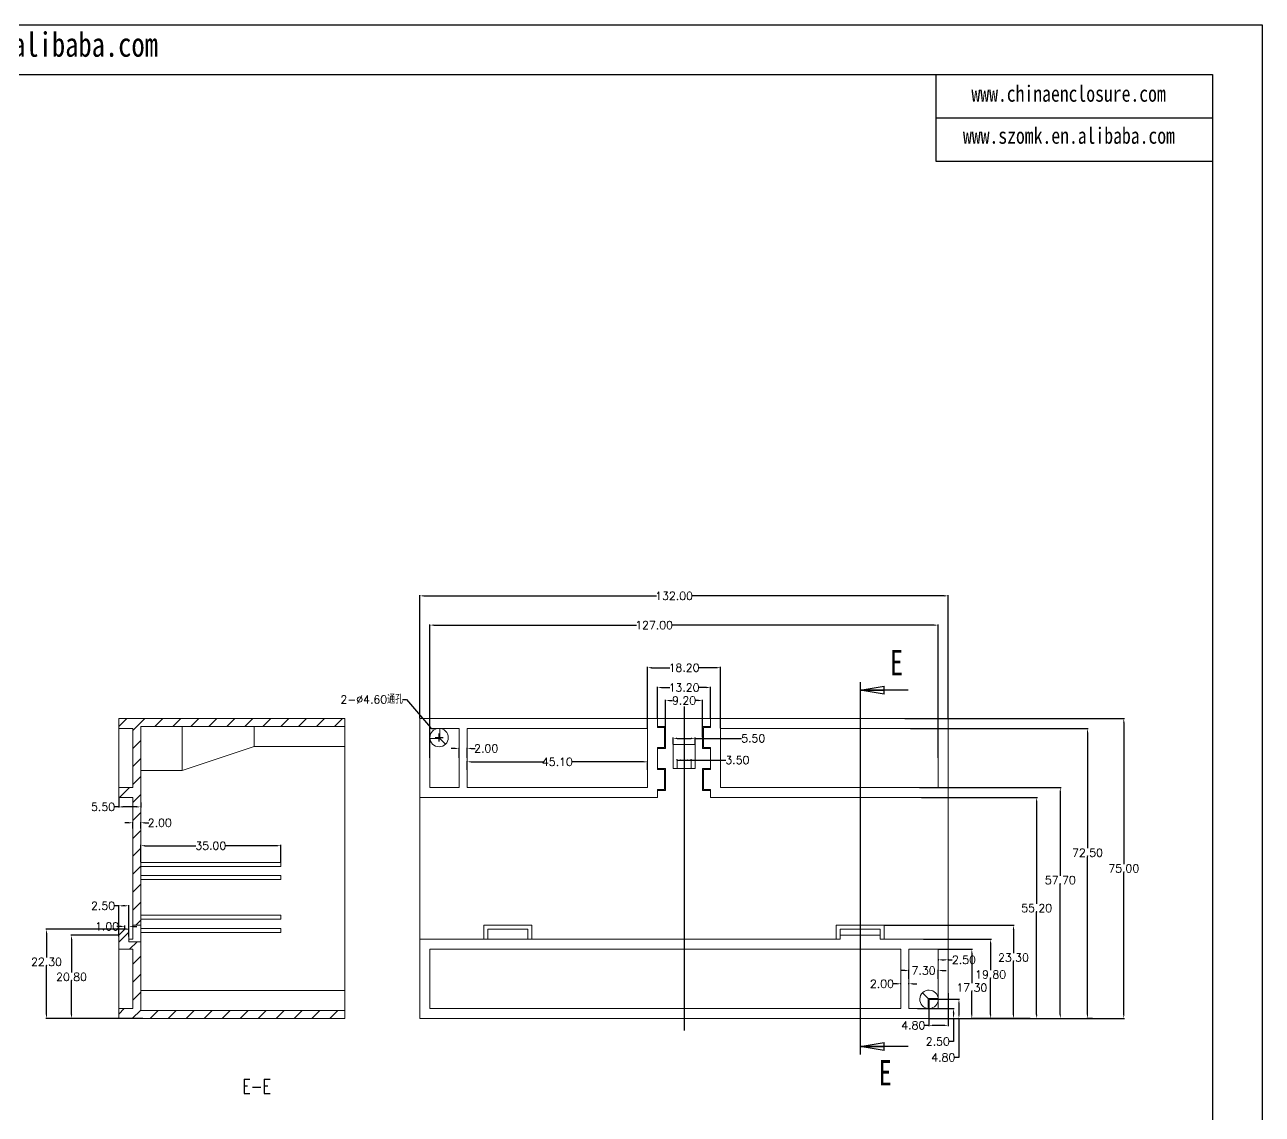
# Model space of a CAD drawing. Header units: inches. Extents: x 2858 to 4955, y 1126 to 1648.
# Drawn here: x 4112.1 to 4421.3, y 1376 to 1648.2 of the extents above; entities that cross this region are included whole.
import ezdxf

# ---------------------------------------------------------------- set-up
doc = ezdxf.new("R2010")
doc.units = ezdxf.units.IN
doc.header["$LTSCALE"] = 15
doc.layers.add('文字', color=81, linetype='Continuous')
doc.styles.add('SLDTEXTSTYLE0', font='TXT', dxfattribs={"width": 0.75})
doc.styles.add('SLDTEXTSTYLE3', font='TXT', dxfattribs={"width": 0.75, "bigfont": 'bigfont'})
doc.styles.get("Standard").update_dxf_attribs({"font": 'txt', "bigfont": 'gbcbig.shx'})
doc.styles.add('宋体', font='', dxfattribs={"width": 0.8, "height": 3.5})
doc.styles.get('宋体').set_extended_font_data('SimSun')
doc.dimstyles.new('2.5', dxfattribs={"dimtxt": 2, "dimasz": 1, "dimexe": 0.18, "dimexo": 0.0625, "dimgap": 0.09, "dimtad": 0, "dimtih": 1, "dimtoh": 1, "dimzin": 0, "dimdsep": 46, "dimtxsty": 'Standard', "dimcen": 1, "dimadec": 0, "dimazin": 2, "dimtfac": 1, "dimtofl": 0, "dimtmove": 0, "dimatfit": 3, "dimfxl": 1, "dimtolj": 1, "dimtzin": 0, "dimarcsym": 0})
pattern_1 = [(45, (2622.2614, 911.406), (-2.245064, 2.245064), [])]

# ---------------------------------------------------------------- blocks, each defined once
blk = doc.blocks.new('_CLOSED')
at = {"color": 0, "linetype": 'ByBlock', "lineweight": -2}
for p, q in [((-1, 0.166667), (0, 0)), ((-1, 0.166667), (-1, -0.166667)), ((0, 0), (-1, -0.166667)), ((0, 0), (-1, 0))]:
    blk.add_line(p, q, dxfattribs=at)
blk = doc.blocks.new('*D335')
at = {"color": 0, "lineweight": -2}
for p, q in [((4141.12, 1438.97), (4141.12, 1443.27)), ((4142.12, 1443.09), (4154.87, 1443.09)), ((4175.12, 1443.09), (4162.38, 1443.09)), ((4176.12, 1438.97), (4176.12, 1443.27))]:
    blk.add_line(p, q, dxfattribs=at)
at = {"color": 0}
for points in [[(4142.12, 1443.26), (4142.12, 1442.93), (4141.12, 1443.09)], [(4175.12, 1443.26), (4175.12, 1442.93), (4176.12, 1443.09)]]:
    blk.add_solid(points, dxfattribs=at)
at = {"layer": 'Defpoints', "color": 0}
for p in [(4176.12, 1443.09), (4141.12, 1438.91), (4176.12, 1438.91)]:
    blk.add_point(p, dxfattribs=at)
at = {"color": 0, "insert": (4158.62, 1443.09), "char_height": 2, "attachment_point": 5}
blk.add_mtext('\\A1;35.00', dxfattribs=at)
blk = doc.blocks.new('*D336')
at = {"color": 0, "lineweight": -2}
for p, q in [((4138.12, 1448.82), (4137.12, 1448.82)), ((4139.12, 1447.41), (4139.12, 1449)), ((4141.12, 1447.41), (4141.12, 1449)), ((4142.12, 1448.82), (4143.12, 1448.82))]:
    blk.add_line(p, q, dxfattribs=at)
at = {"color": 0}
for points in [[(4138.12, 1448.99), (4138.12, 1448.65), (4139.12, 1448.82)], [(4142.12, 1448.99), (4142.12, 1448.65), (4141.12, 1448.82)]]:
    blk.add_solid(points, dxfattribs=at)
at = {"layer": 'Defpoints', "color": 0}
for p in [(4139.12, 1447.35), (4141.12, 1448.82), (4141.12, 1447.35)]:
    blk.add_point(p, dxfattribs=at)
at = {"color": 0, "insert": (4145.88, 1448.82), "char_height": 2, "attachment_point": 5}
blk.add_mtext('\\A1;2.00', dxfattribs=at)
blk = doc.blocks.new('*D337')
at = {"color": 0, "lineweight": -2}
for p, q in [((4135.62, 1455.05), (4135.62, 1452.61)), ((4141.12, 1453.9), (4141.12, 1452.61)), ((4135.62, 1452.79), (4134.62, 1452.79)), ((4140.12, 1452.79), (4136.62, 1452.79))]:
    blk.add_line(p, q, dxfattribs=at)
at = {"color": 0}
for points in [[(4136.62, 1452.96), (4136.62, 1452.62), (4135.62, 1452.79)], [(4140.12, 1452.96), (4140.12, 1452.62), (4141.12, 1452.79)]]:
    blk.add_solid(points, dxfattribs=at)
at = {"layer": 'Defpoints', "color": 0}
for p in [(4135.62, 1455.11), (4141.12, 1453.97), (4135.62, 1452.79)]:
    blk.add_point(p, dxfattribs=at)
at = {"color": 0, "insert": (4131.7, 1452.79), "char_height": 2, "attachment_point": 5}
blk.add_mtext('\\A1;5.50', dxfattribs=at)
blk = doc.blocks.new('*D348')
at = {"color": 0, "lineweight": -2}
for p, q in [((4206.53, 1479.6), (4207.53, 1479.6)), ((4207.53, 1479.6), (4213.52, 1472.61)), ((4214.67, 1470.11), (4216.67, 1470.11)), ((4215.67, 1469.11), (4215.67, 1471.11))]:
    blk.add_line(p, q, dxfattribs=at)
at = {"color": 0}
blk.add_solid([(4213.65, 1472.72), (4213.4, 1472.51), (4214.18, 1471.86)], dxfattribs=at)
at = {"layer": 'Defpoints', "color": 0}
for p in [(4214.18, 1471.86), (4217.17, 1468.37)]:
    blk.add_point(p, dxfattribs=at)
at = {"color": 0, "insert": (4198.86, 1479.6), "char_height": 2, "attachment_point": 5}
blk.add_mtext('\\A1;2-∅4.60通孔', dxfattribs=at)
blk = doc.blocks.new('*D349')
at = {"color": 0, "lineweight": -2}
for p, q in [((4210.87, 1474.97), (4210.87, 1505.69)), ((4211.87, 1505.51), (4269.96, 1505.51)), ((4341.87, 1505.51), (4278.81, 1505.51)), ((4342.87, 1474.97), (4342.87, 1505.69))]:
    blk.add_line(p, q, dxfattribs=at)
at = {"color": 0}
for points in [[(4211.87, 1505.68), (4211.87, 1505.34), (4210.87, 1505.51)], [(4341.87, 1505.68), (4341.87, 1505.34), (4342.87, 1505.51)]]:
    blk.add_solid(points, dxfattribs=at)
at = {"layer": 'Defpoints', "color": 0}
for p in [(4342.87, 1505.51), (4210.87, 1474.91), (4342.87, 1474.91)]:
    blk.add_point(p, dxfattribs=at)
at = {"color": 0, "insert": (4274.38, 1505.51), "char_height": 2, "attachment_point": 5}
blk.add_mtext('\\A1;132.00', dxfattribs=at)
blk = doc.blocks.new('*D350')
at = {"color": 0, "lineweight": -2}
for p, q in [((4213.37, 1465.07), (4213.37, 1498.38)), ((4214.37, 1498.2), (4264.96, 1498.2)), ((4339.37, 1498.2), (4273.81, 1498.2)), ((4340.37, 1465.07), (4340.37, 1498.38))]:
    blk.add_line(p, q, dxfattribs=at)
at = {"color": 0}
for points in [[(4214.37, 1498.37), (4214.37, 1498.04), (4213.37, 1498.2)], [(4339.37, 1498.37), (4339.37, 1498.04), (4340.37, 1498.2)]]:
    blk.add_solid(points, dxfattribs=at)
at = {"layer": 'Defpoints', "color": 0}
for p in [(4340.37, 1498.2), (4213.37, 1465.01), (4340.37, 1465.01)]:
    blk.add_point(p, dxfattribs=at)
at = {"color": 0, "insert": (4269.39, 1498.2), "char_height": 2, "attachment_point": 5}
blk.add_mtext('\\A1;127.00', dxfattribs=at)
blk = doc.blocks.new('*D351')
at = {"color": 0, "lineweight": -2}
for p, q in [((4270.27, 1474.97), (4270.27, 1482.79)), ((4271.27, 1482.61), (4273.28, 1482.61)), ((4282.47, 1482.61), (4280.46, 1482.61)), ((4283.47, 1474.97), (4283.47, 1482.79))]:
    blk.add_line(p, q, dxfattribs=at)
at = {"color": 0}
for points in [[(4271.27, 1482.78), (4271.27, 1482.44), (4270.27, 1482.61)], [(4282.47, 1482.78), (4282.47, 1482.44), (4283.47, 1482.61)]]:
    blk.add_solid(points, dxfattribs=at)
at = {"layer": 'Defpoints', "color": 0}
for p in [(4283.47, 1482.61), (4270.27, 1474.91), (4283.47, 1474.91)]:
    blk.add_point(p, dxfattribs=at)
at = {"color": 0, "insert": (4276.87, 1482.61), "char_height": 2, "attachment_point": 5}
blk.add_mtext('\\A1;13.20', dxfattribs=at)
blk = doc.blocks.new('*D352')
at = {"color": 0, "lineweight": -2}
for p, q in [((4272.27, 1470.22), (4272.27, 1479.55)), ((4273.27, 1479.37), (4273.95, 1479.37)), ((4280.47, 1479.37), (4279.8, 1479.37)), ((4281.47, 1470.22), (4281.47, 1479.55))]:
    blk.add_line(p, q, dxfattribs=at)
at = {"color": 0}
for points in [[(4273.27, 1479.53), (4273.27, 1479.2), (4272.27, 1479.37)], [(4280.47, 1479.53), (4280.47, 1479.2), (4281.47, 1479.37)]]:
    blk.add_solid(points, dxfattribs=at)
at = {"layer": 'Defpoints', "color": 0}
for p in [(4281.47, 1479.37), (4272.27, 1470.16), (4281.47, 1470.16)]:
    blk.add_point(p, dxfattribs=at)
at = {"color": 0, "insert": (4276.87, 1479.37), "char_height": 2, "attachment_point": 5}
blk.add_mtext('\\A1;9.20', dxfattribs=at)
blk = doc.blocks.new('*D353')
at = {"color": 0, "lineweight": -2}
for p, q in [((4274.12, 1468.47), (4274.12, 1470.09)), ((4275.12, 1469.91), (4278.62, 1469.91)), ((4279.62, 1468.47), (4279.62, 1470.09)), ((4279.62, 1469.91), (4291.23, 1469.91))]:
    blk.add_line(p, q, dxfattribs=at)
at = {"color": 0}
for points in [[(4275.12, 1470.08), (4275.12, 1469.74), (4274.12, 1469.91)], [(4278.62, 1470.08), (4278.62, 1469.74), (4279.62, 1469.91)]]:
    blk.add_solid(points, dxfattribs=at)
at = {"layer": 'Defpoints', "color": 0}
for p in [(4279.62, 1469.91), (4274.12, 1468.41), (4279.62, 1468.41)]:
    blk.add_point(p, dxfattribs=at)
at = {"color": 0, "insert": (4294.15, 1469.91), "char_height": 2, "attachment_point": 5}
blk.add_mtext('\\A1;5.50', dxfattribs=at)
blk = doc.blocks.new('*D354')
at = {"color": 0, "lineweight": -2}
for p, q in [((4275.12, 1464.47), (4275.12, 1464.68)), ((4276.12, 1464.5), (4277.62, 1464.5)), ((4278.62, 1464.47), (4278.62, 1464.68)), ((4278.62, 1464.5), (4287.28, 1464.5))]:
    blk.add_line(p, q, dxfattribs=at)
at = {"color": 0}
for points in [[(4276.12, 1464.66), (4276.12, 1464.33), (4275.12, 1464.5)], [(4277.62, 1464.66), (4277.62, 1464.33), (4278.62, 1464.5)]]:
    blk.add_solid(points, dxfattribs=at)
at = {"layer": 'Defpoints', "color": 0}
for p in [(4275.12, 1464.41), (4278.62, 1464.5), (4278.62, 1464.41)]:
    blk.add_point(p, dxfattribs=at)
at = {"color": 0, "insert": (4290.2, 1464.5), "char_height": 2, "attachment_point": 5}
blk.add_mtext('\\A1;3.50', dxfattribs=at)
blk = doc.blocks.new('*D355')
at = {"color": 0, "lineweight": -2}
for p, q in [((4267.77, 1472.47), (4267.77, 1487.75)), ((4268.77, 1487.57), (4273.28, 1487.57)), ((4284.97, 1487.57), (4280.46, 1487.57)), ((4285.97, 1472.47), (4285.97, 1487.75))]:
    blk.add_line(p, q, dxfattribs=at)
at = {"color": 0}
for points in [[(4268.77, 1487.74), (4268.77, 1487.4), (4267.77, 1487.57)], [(4284.97, 1487.74), (4284.97, 1487.4), (4285.97, 1487.57)]]:
    blk.add_solid(points, dxfattribs=at)
at = {"layer": 'Defpoints', "color": 0}
for p in [(4267.77, 1487.57), (4267.77, 1472.41), (4285.97, 1472.41)]:
    blk.add_point(p, dxfattribs=at)
at = {"color": 0, "insert": (4276.87, 1487.57), "char_height": 2, "attachment_point": 5}
blk.add_mtext('\\A1;18.20', dxfattribs=at)
blk = doc.blocks.new('*D356')
at = {"color": 0, "lineweight": -2}
for p, q in [((4222.67, 1462.05), (4222.67, 1464.23)), ((4223.67, 1464.05), (4241.63, 1464.05)), ((4266.77, 1464.05), (4248.81, 1464.05)), ((4267.77, 1462.05), (4267.77, 1464.23))]:
    blk.add_line(p, q, dxfattribs=at)
at = {"color": 0}
for points in [[(4223.67, 1464.22), (4223.67, 1463.88), (4222.67, 1464.05)], [(4266.77, 1464.22), (4266.77, 1463.88), (4267.77, 1464.05)]]:
    blk.add_solid(points, dxfattribs=at)
at = {"layer": 'Defpoints', "color": 0}
for p in [(4267.77, 1464.05), (4222.67, 1461.99), (4267.77, 1461.99)]:
    blk.add_point(p, dxfattribs=at)
at = {"color": 0, "insert": (4245.22, 1464.05), "char_height": 2, "attachment_point": 5}
blk.add_mtext('\\A1;45.10', dxfattribs=at)
blk = doc.blocks.new('*D357')
at = {"color": 0, "lineweight": -2}
for p, q in [((4219.67, 1467.39), (4218.67, 1467.39)), ((4220.67, 1465.07), (4220.67, 1467.57)), ((4222.67, 1465.07), (4222.67, 1467.57)), ((4223.67, 1467.39), (4224.67, 1467.39))]:
    blk.add_line(p, q, dxfattribs=at)
at = {"color": 0}
for points in [[(4219.67, 1467.56), (4219.67, 1467.23), (4220.67, 1467.39)], [(4223.67, 1467.56), (4223.67, 1467.23), (4222.67, 1467.39)]]:
    blk.add_solid(points, dxfattribs=at)
at = {"layer": 'Defpoints', "color": 0}
for p in [(4222.67, 1467.39), (4220.67, 1465.01), (4222.67, 1465.01)]:
    blk.add_point(p, dxfattribs=at)
at = {"color": 0, "insert": (4227.43, 1467.39), "char_height": 2, "attachment_point": 5}
blk.add_mtext('\\A1;2.00', dxfattribs=at)
blk = doc.blocks.new('*D359')
at = {"color": 0, "lineweight": -2}
for p, q in [((4332.07, 1411.9), (4331.07, 1411.9)), ((4333.07, 1409.87), (4333.07, 1412.08)), ((4340.37, 1409.87), (4340.37, 1412.08)), ((4341.37, 1411.9), (4342.37, 1411.9))]:
    blk.add_line(p, q, dxfattribs=at)
at = {"color": 0}
for points in [[(4332.07, 1412.07), (4332.07, 1411.73), (4333.07, 1411.9)], [(4341.37, 1412.07), (4341.37, 1411.73), (4340.37, 1411.9)]]:
    blk.add_solid(points, dxfattribs=at)
at = {"layer": 'Defpoints', "color": 0}
for p in [(4340.37, 1411.9), (4333.07, 1409.81), (4340.37, 1409.81)]:
    blk.add_point(p, dxfattribs=at)
at = {"color": 0, "insert": (4336.72, 1411.9), "char_height": 2, "attachment_point": 5}
blk.add_mtext('\\A1;7.30', dxfattribs=at)
blk = doc.blocks.new('*D360')
at = {"color": 0, "lineweight": -2}
for p, q in [((4330.07, 1408.59), (4329.07, 1408.59)), ((4331.07, 1408.48), (4331.07, 1408.77)), ((4333.07, 1408.48), (4333.07, 1408.77)), ((4334.07, 1408.59), (4335.07, 1408.59))]:
    blk.add_line(p, q, dxfattribs=at)
at = {"color": 0}
for points in [[(4330.07, 1408.76), (4330.07, 1408.42), (4331.07, 1408.59)], [(4334.07, 1408.76), (4334.07, 1408.42), (4333.07, 1408.59)]]:
    blk.add_solid(points, dxfattribs=at)
at = {"layer": 'Defpoints', "color": 0}
for p in [(4331.07, 1408.59), (4331.07, 1408.42), (4333.07, 1408.42)]:
    blk.add_point(p, dxfattribs=at)
at = {"color": 0, "insert": (4326.32, 1408.59), "char_height": 2, "attachment_point": 5}
blk.add_mtext('\\A1;2.00', dxfattribs=at)
blk = doc.blocks.new('*D361')
at = {"color": 0, "lineweight": -2}
for p, q in [((4340.37, 1414.73), (4340.37, 1414.4)), ((4341.37, 1414.58), (4341.87, 1414.58)), ((4342.87, 1414.73), (4342.87, 1414.4)), ((4342.87, 1414.58), (4343.87, 1414.58))]:
    blk.add_line(p, q, dxfattribs=at)
at = {"color": 0}
for points in [[(4341.37, 1414.74), (4341.37, 1414.41), (4340.37, 1414.58)], [(4341.87, 1414.74), (4341.87, 1414.41), (4342.87, 1414.58)]]:
    blk.add_solid(points, dxfattribs=at)
at = {"layer": 'Defpoints', "color": 0}
for p in [(4340.37, 1414.8), (4342.87, 1414.8), (4342.87, 1414.58)]:
    blk.add_point(p, dxfattribs=at)
at = {"color": 0, "insert": (4346.8, 1414.58), "char_height": 2, "attachment_point": 5}
blk.add_mtext('\\A1;2.50', dxfattribs=at)
blk = doc.blocks.new('*D362')
at = {"color": 0, "lineweight": -2}
for p, q in [((4332.06, 1474.91), (4386.92, 1474.91)), ((4386.74, 1473.91), (4386.74, 1438.5)), ((4386.74, 1400.91), (4386.74, 1436.32)), ((4344.97, 1399.91), (4386.92, 1399.91))]:
    blk.add_line(p, q, dxfattribs=at)
at = {"color": 0}
for points in [[(4386.57, 1473.91), (4386.9, 1473.91), (4386.74, 1474.91)], [(4386.57, 1400.91), (4386.9, 1400.91), (4386.74, 1399.91)]]:
    blk.add_solid(points, dxfattribs=at)
at = {"layer": 'Defpoints', "color": 0}
for p in [(4332, 1474.91), (4386.74, 1474.91), (4344.91, 1399.91)]:
    blk.add_point(p, dxfattribs=at)
at = {"color": 0, "insert": (4386.74, 1437.41), "char_height": 2, "attachment_point": 5}
blk.add_mtext('\\A1;75.00', dxfattribs=at)
blk = doc.blocks.new('*D363')
at = {"color": 0, "lineweight": -2}
for p, q in [((4335.21, 1402.41), (4344.37, 1402.41)), ((4344.19, 1401.41), (4344.19, 1400.91)), ((4339.49, 1399.91), (4344.37, 1399.91)), ((4344.19, 1399.91), (4344.19, 1394.17)), ((4344.19, 1394.17), (4343.19, 1394.17))]:
    blk.add_line(p, q, dxfattribs=at)
at = {"color": 0}
for points in [[(4344.02, 1401.41), (4344.36, 1401.41), (4344.19, 1402.41)], [(4344.02, 1400.91), (4344.36, 1400.91), (4344.19, 1399.91)]]:
    blk.add_solid(points, dxfattribs=at)
at = {"layer": 'Defpoints', "color": 0}
for p in [(4335.14, 1402.41), (4344.19, 1402.41), (4339.42, 1399.91)]:
    blk.add_point(p, dxfattribs=at)
at = {"color": 0, "insert": (4340.27, 1394.17), "char_height": 2, "attachment_point": 5}
blk.add_mtext('\\A1;2.50', dxfattribs=at)
blk = doc.blocks.new('*D364')
at = {"color": 0, "lineweight": -2}
for p, q in [((4338.14, 1404.71), (4345.73, 1404.71)), ((4345.55, 1403.71), (4345.55, 1400.91)), ((4337.93, 1399.91), (4345.73, 1399.91)), ((4345.55, 1399.91), (4345.55, 1390.19)), ((4345.55, 1390.19), (4344.55, 1390.19))]:
    blk.add_line(p, q, dxfattribs=at)
at = {"color": 0}
for points in [[(4345.38, 1403.71), (4345.72, 1403.71), (4345.55, 1404.71)], [(4345.38, 1400.91), (4345.72, 1400.91), (4345.55, 1399.91)]]:
    blk.add_solid(points, dxfattribs=at)
at = {"layer": 'Defpoints', "color": 0}
for p in [(4338.07, 1404.71), (4345.55, 1404.71), (4337.86, 1399.91)]:
    blk.add_point(p, dxfattribs=at)
at = {"color": 0, "insert": (4341.63, 1390.19), "char_height": 2, "attachment_point": 5}
blk.add_mtext('\\A1;4.80', dxfattribs=at)
blk = doc.blocks.new('*D365')
at = {"color": 0, "lineweight": -2}
for p, q in [((4338.07, 1404.64), (4338.07, 1398.03)), ((4342.87, 1406.23), (4342.87, 1398.03)), ((4338.07, 1398.21), (4337.07, 1398.21)), ((4341.87, 1398.21), (4339.07, 1398.21))]:
    blk.add_line(p, q, dxfattribs=at)
at = {"color": 0}
for points in [[(4339.07, 1398.37), (4339.07, 1398.04), (4338.07, 1398.21)], [(4341.87, 1398.37), (4341.87, 1398.04), (4342.87, 1398.21)]]:
    blk.add_solid(points, dxfattribs=at)
at = {"layer": 'Defpoints', "color": 0}
for p in [(4338.07, 1404.71), (4342.87, 1406.29), (4338.07, 1398.21)]:
    blk.add_point(p, dxfattribs=at)
at = {"color": 0, "insert": (4334.15, 1398.21), "char_height": 2, "attachment_point": 5}
blk.add_mtext('\\A1;4.80', dxfattribs=at)
blk = doc.blocks.new('*D366')
at = {"color": 0, "lineweight": -2}
for p, q in [((4340.44, 1417.21), (4348.95, 1417.21)), ((4348.77, 1416.21), (4348.77, 1408.72)), ((4348.77, 1400.91), (4348.77, 1406.54)), ((4361.2, 1399.91), (4348.59, 1399.91))]:
    blk.add_line(p, q, dxfattribs=at)
at = {"color": 0}
for points in [[(4348.61, 1416.21), (4348.94, 1416.21), (4348.77, 1417.21)], [(4348.61, 1400.91), (4348.94, 1400.91), (4348.77, 1399.91)]]:
    blk.add_solid(points, dxfattribs=at)
at = {"layer": 'Defpoints', "color": 0}
for p in [(4340.37, 1417.21), (4348.77, 1417.21), (4361.26, 1399.91)]:
    blk.add_point(p, dxfattribs=at)
at = {"color": 0, "insert": (4348.77, 1407.63), "char_height": 2, "attachment_point": 5}
blk.add_mtext('\\A1;17.30', dxfattribs=at)
blk = doc.blocks.new('*D367')
at = {"color": 0, "lineweight": -2}
for p, q in [((4336.69, 1419.71), (4353.65, 1419.71)), ((4353.47, 1418.71), (4353.47, 1412)), ((4353.47, 1400.91), (4353.47, 1409.82)), ((4363.32, 1399.91), (4353.29, 1399.91))]:
    blk.add_line(p, q, dxfattribs=at)
at = {"color": 0}
for points in [[(4353.3, 1418.71), (4353.63, 1418.71), (4353.47, 1419.71)], [(4353.3, 1400.91), (4353.63, 1400.91), (4353.47, 1399.91)]]:
    blk.add_solid(points, dxfattribs=at)
at = {"layer": 'Defpoints', "color": 0}
for p in [(4336.63, 1419.71), (4353.47, 1419.71), (4363.38, 1399.91)]:
    blk.add_point(p, dxfattribs=at)
at = {"color": 0, "insert": (4353.47, 1410.91), "char_height": 2, "attachment_point": 5}
blk.add_mtext('\\A1;19.80', dxfattribs=at)
blk = doc.blocks.new('*D368')
at = {"color": 0, "lineweight": -2}
for p, q in [((4326.94, 1423.21), (4359.35, 1423.21)), ((4359.17, 1422.21), (4359.17, 1416.22)), ((4359.17, 1400.91), (4359.17, 1414.04)), ((4361.2, 1399.91), (4358.99, 1399.91))]:
    blk.add_line(p, q, dxfattribs=at)
at = {"color": 0}
for points in [[(4359, 1422.21), (4359.34, 1422.21), (4359.17, 1423.21)], [(4359, 1400.91), (4359.34, 1400.91), (4359.17, 1399.91)]]:
    blk.add_solid(points, dxfattribs=at)
at = {"layer": 'Defpoints', "color": 0}
for p in [(4326.87, 1423.21), (4359.17, 1423.21), (4361.26, 1399.91)]:
    blk.add_point(p, dxfattribs=at)
at = {"color": 0, "insert": (4359.17, 1415.13), "char_height": 2, "attachment_point": 5}
blk.add_mtext('\\A1;23.30', dxfattribs=at)
blk = doc.blocks.new('*D369')
at = {"color": 0, "lineweight": -2}
for p, q in [((4336.18, 1455.11), (4365.15, 1455.11)), ((4364.97, 1454.11), (4364.97, 1428.6)), ((4364.97, 1400.91), (4364.97, 1426.42)), ((4363.45, 1399.91), (4365.15, 1399.91))]:
    blk.add_line(p, q, dxfattribs=at)
at = {"color": 0}
for points in [[(4364.8, 1454.11), (4365.14, 1454.11), (4364.97, 1455.11)], [(4364.8, 1400.91), (4365.14, 1400.91), (4364.97, 1399.91)]]:
    blk.add_solid(points, dxfattribs=at)
at = {"layer": 'Defpoints', "color": 0}
for p in [(4336.12, 1455.11), (4364.97, 1455.11), (4363.38, 1399.91)]:
    blk.add_point(p, dxfattribs=at)
at = {"color": 0, "insert": (4364.97, 1427.51), "char_height": 2, "attachment_point": 5}
blk.add_mtext('\\A1;55.20', dxfattribs=at)
blk = doc.blocks.new('*D370')
at = {"color": 0, "lineweight": -2}
for p, q in [((4335.71, 1457.61), (4371.06, 1457.61)), ((4370.88, 1456.61), (4370.88, 1435.58)), ((4370.88, 1400.91), (4370.88, 1433.4)), ((4370.63, 1399.91), (4371.06, 1399.91))]:
    blk.add_line(p, q, dxfattribs=at)
at = {"color": 0}
for points in [[(4370.71, 1456.61), (4371.04, 1456.61), (4370.88, 1457.61)], [(4370.71, 1400.91), (4371.04, 1400.91), (4370.88, 1399.91)]]:
    blk.add_solid(points, dxfattribs=at)
at = {"layer": 'Defpoints', "color": 0}
for p in [(4335.65, 1457.61), (4370.88, 1457.61), (4370.56, 1399.91)]:
    blk.add_point(p, dxfattribs=at)
at = {"color": 0, "insert": (4370.88, 1434.49), "char_height": 2, "attachment_point": 5}
blk.add_mtext('\\A1;57.70', dxfattribs=at)
blk = doc.blocks.new('*D371')
at = {"color": 0, "lineweight": -2}
for p, q in [((4333.49, 1472.41), (4377.85, 1472.41)), ((4377.67, 1471.41), (4377.67, 1442.44)), ((4377.67, 1400.91), (4377.67, 1440.26)), ((4378.91, 1399.91), (4377.49, 1399.91))]:
    blk.add_line(p, q, dxfattribs=at)
at = {"color": 0}
for points in [[(4377.5, 1471.41), (4377.83, 1471.41), (4377.67, 1472.41)], [(4377.5, 1400.91), (4377.83, 1400.91), (4377.67, 1399.91)]]:
    blk.add_solid(points, dxfattribs=at)
at = {"layer": 'Defpoints', "color": 0}
for p in [(4333.43, 1472.41), (4377.67, 1472.41), (4378.98, 1399.91)]:
    blk.add_point(p, dxfattribs=at)
at = {"color": 0, "insert": (4377.67, 1441.35), "char_height": 2, "attachment_point": 5}
blk.add_mtext('\\A1;72.50', dxfattribs=at)
blk = doc.blocks.new('*D377')
at = {"color": 0, "lineweight": -2}
for p, q in [((4135.62, 1428.08), (4134.62, 1428.08)), ((4135.62, 1420.37), (4135.62, 1428.26)), ((4137.12, 1428.08), (4136.62, 1428.08)), ((4138.12, 1420.37), (4138.12, 1428.26))]:
    blk.add_line(p, q, dxfattribs=at)
at = {"color": 0}
for points in [[(4136.62, 1428.24), (4136.62, 1427.91), (4135.62, 1428.08)], [(4137.12, 1428.24), (4137.12, 1427.91), (4138.12, 1428.08)]]:
    blk.add_solid(points, dxfattribs=at)
at = {"layer": 'Defpoints', "color": 0}
for p in [(4135.62, 1428.08), (4135.62, 1420.31), (4138.12, 1420.31)]:
    blk.add_point(p, dxfattribs=at)
at = {"color": 0, "insert": (4131.7, 1428.08), "char_height": 2, "attachment_point": 5}
blk.add_mtext('\\A1;2.50', dxfattribs=at)
blk = doc.blocks.new('*D378')
at = {"color": 0, "lineweight": -2}
for p, q in [((4136.12, 1422.94), (4135.12, 1422.94)), ((4137.12, 1422.27), (4137.12, 1423.12)), ((4138.12, 1422.27), (4138.12, 1423.12)), ((4139.12, 1422.94), (4140.12, 1422.94))]:
    blk.add_line(p, q, dxfattribs=at)
at = {"color": 0}
for points in [[(4136.12, 1423.1), (4136.12, 1422.77), (4137.12, 1422.94)], [(4139.12, 1423.1), (4139.12, 1422.77), (4138.12, 1422.94)]]:
    blk.add_solid(points, dxfattribs=at)
at = {"layer": 'Defpoints', "color": 0}
for p in [(4137.12, 1422.94), (4137.12, 1422.21), (4138.12, 1422.21)]:
    blk.add_point(p, dxfattribs=at)
at = {"color": 0, "insert": (4132.7, 1422.94), "char_height": 2, "attachment_point": 5}
blk.add_mtext('\\A1;1.00', dxfattribs=at)
blk = doc.blocks.new('*D379')
at = {"color": 0, "lineweight": -2}
for p, q in [((4135.56, 1420.71), (4123.65, 1420.71)), ((4123.83, 1419.71), (4123.83, 1411.4)), ((4123.83, 1400.91), (4123.83, 1409.22)), ((4135.56, 1399.91), (4123.65, 1399.91))]:
    blk.add_line(p, q, dxfattribs=at)
at = {"color": 0}
for points in [[(4123.67, 1419.71), (4124, 1419.71), (4123.83, 1420.71)], [(4123.67, 1400.91), (4124, 1400.91), (4123.83, 1399.91)]]:
    blk.add_solid(points, dxfattribs=at)
at = {"layer": 'Defpoints', "color": 0}
for p in [(4123.83, 1420.71), (4135.62, 1420.71), (4135.62, 1399.91)]:
    blk.add_point(p, dxfattribs=at)
at = {"color": 0, "insert": (4123.83, 1410.31), "char_height": 2, "attachment_point": 5}
blk.add_mtext('\\A1;20.80', dxfattribs=at)
blk = doc.blocks.new('*D380')
at = {"color": 0, "lineweight": -2}
for p, q in [((4137.56, 1422.21), (4117.4, 1422.21)), ((4117.58, 1421.21), (4117.58, 1415.16)), ((4117.58, 1400.91), (4117.58, 1412.98)), ((4141.67, 1399.91), (4117.4, 1399.91))]:
    blk.add_line(p, q, dxfattribs=at)
at = {"color": 0}
for points in [[(4117.42, 1421.21), (4117.75, 1421.21), (4117.58, 1422.21)], [(4117.42, 1400.91), (4117.75, 1400.91), (4117.58, 1399.91)]]:
    blk.add_solid(points, dxfattribs=at)
at = {"layer": 'Defpoints', "color": 0}
for p in [(4137.62, 1422.21), (4117.58, 1399.91), (4141.73, 1399.91)]:
    blk.add_point(p, dxfattribs=at)
at = {"color": 0, "insert": (4117.58, 1414.07), "char_height": 2, "attachment_point": 5}
blk.add_mtext('\\A1;22.30', dxfattribs=at)

msp = doc.modelspace()

# ---------------------------------------------------------------- hatches: boundary and pattern name
at = {"linetype": 'Continuous', "lineweight": 0}
h = msp.add_hatch(dxfattribs=at)
h.set_pattern_fill('ANSI31', color=4, style=0)
h.set_pattern_definition(pattern_1)
h.paths.add_polyline_path([(4135.623, 1474.911), (4135.623, 1472.411), (4139.123, 1472.411), (4139.123, 1457.611), (4135.623, 1457.611), (4135.623, 1455.111), (4139.123, 1455.111), (4139.123, 1423.211), (4141.123, 1423.211), (4141.123, 1472.911), (4192.123, 1472.911), (4192.123, 1474.911)], flags=0)
h = msp.add_hatch(dxfattribs=at)
h.set_pattern_fill('ANSI31', color=4, style=0)
h.set_pattern_definition(pattern_1)
h.paths.add_polyline_path([(4135.623, 1402.411), (4135.623, 1399.911), (4192.123, 1399.911), (4192.123, 1401.911), (4141.123, 1401.911), (4141.123, 1419.111), (4138.123, 1419.111), (4138.123, 1422.211), (4135.623, 1420.711), (4135.623, 1417.211), (4139.123, 1417.211), (4139.123, 1402.411)], flags=0)

# ---------------------------------------------------------------- linework, layer by layer
for p, q in [((3682.305, 1648.204), (4421.336, 1648.204)), ((4421.336, 1648.204), (4421.336, 1125.657)), ((3701.428, 1635.762), (4408.895, 1635.762)), ((4339.775, 1635.762), (4339.775, 1614.162)), ((4408.895, 1635.762), (4408.895, 1138.098)), ((4339.775, 1624.962), (4408.895, 1624.962)), ((4339.775, 1614.162), (4408.895, 1614.162))]:
    msp.add_line(p, q)
at = {"color": 1}
for p, q in [((4320.873, 1483.911), (4320.873, 1390.91)), ((4276.873, 1477.911), (4276.873, 1396.911))]:
    msp.add_line(p, q, dxfattribs=at)
at = {"color": 7, "linetype": 'Continuous', "lineweight": 30}
for p, q in [((4332.873, 1481.911), (4320.873, 1481.911)), ((4332.873, 1392.91), (4320.873, 1392.91))]:
    msp.add_line(p, q, dxfattribs=at)
at = {"color": 7, "linetype": 'Continuous', "lineweight": 15}
for p, q in [((4192.123, 1474.911), (4135.623, 1474.911)), ((4135.623, 1472.411), (4135.623, 1474.911)), ((4192.123, 1472.911), (4192.123, 1474.911)), ((4270.273, 1474.911), (4210.873, 1474.911)), ((4210.873, 1474.911), (4210.873, 1455.111)), ((4270.273, 1474.911), (4270.273, 1472.661)), ((4270.273, 1474.911), (4283.473, 1474.911)), ((4283.473, 1474.911), (4283.473, 1472.661)), ((4342.873, 1474.911), (4283.473, 1474.911)), ((4342.873, 1455.111), (4342.873, 1474.911)), ((4139.123, 1472.411), (4135.623, 1472.411)), ((4135.623, 1457.611), (4135.623, 1472.411)), ((4139.123, 1457.611), (4139.123, 1472.411)), ((4192.123, 1472.911), (4141.123, 1472.911)), ((4141.123, 1423.211), (4141.123, 1472.911)), ((4151.447, 1472.911), (4151.447, 1461.911)), ((4169.447, 1472.911), (4169.447, 1467.911)), ((4192.123, 1472.911), (4192.123, 1467.911)), ((4213.373, 1472.411), (4213.373, 1457.611)), ((4220.673, 1472.411), (4213.373, 1472.411)), ((4215.873, 1472.402), (4215.873, 1469.911)), ((4220.673, 1472.411), (4220.673, 1457.611)), ((4267.773, 1472.411), (4222.673, 1472.411)), ((4222.673, 1457.611), (4222.673, 1472.411)), ((4267.773, 1472.411), (4267.773, 1457.611)), ((4272.273, 1472.911), (4270.273, 1472.911)), ((4272.023, 1472.661), (4270.273, 1472.661)), ((4272.023, 1467.661), (4272.023, 1472.661)), ((4272.273, 1467.411), (4272.273, 1472.911)), ((4281.473, 1467.411), (4281.473, 1472.911)), ((4281.473, 1472.911), (4283.473, 1472.911)), ((4281.723, 1467.661), (4281.723, 1472.661)), ((4281.723, 1472.661), (4283.473, 1472.661)), ((4340.373, 1472.411), (4285.973, 1472.411)), ((4285.973, 1457.611), (4285.973, 1472.411)), ((4340.373, 1457.611), (4340.373, 1472.411)), ((4215.873, 1469.911), (4213.382, 1469.911)), ((4215.873, 1469.911), (4217.286, 1468.498)), ((4169.447, 1467.911), (4151.447, 1461.911)), ((4169.447, 1467.911), (4192.123, 1467.911)), ((4192.123, 1406.911), (4192.123, 1467.911)), ((4270.273, 1467.661), (4272.023, 1467.661)), ((4270.273, 1467.661), (4270.273, 1462.161)), ((4270.273, 1467.411), (4272.273, 1467.411)), ((4274.123, 1468.411), (4274.123, 1462.411)), ((4279.623, 1468.411), (4274.123, 1468.411)), ((4279.623, 1462.411), (4279.623, 1468.411)), ((4283.473, 1467.411), (4281.473, 1467.411)), ((4283.473, 1467.661), (4281.723, 1467.661)), ((4283.473, 1467.661), (4283.473, 1462.161)), ((4278.623, 1464.411), (4275.123, 1464.411)), ((4275.123, 1464.411), (4275.123, 1462.411)), ((4278.623, 1462.411), (4278.623, 1464.411)), ((4141.123, 1461.911), (4151.447, 1461.911)), ((4272.273, 1462.411), (4270.273, 1462.411)), ((4272.023, 1462.161), (4270.273, 1462.161)), ((4272.023, 1457.161), (4272.023, 1462.161)), ((4272.273, 1456.911), (4272.273, 1462.411)), ((4274.123, 1462.411), (4275.123, 1462.411)), ((4275.123, 1462.411), (4278.623, 1462.411)), ((4278.623, 1462.411), (4279.623, 1462.411)), ((4281.473, 1456.911), (4281.473, 1462.411)), ((4281.473, 1462.411), (4283.473, 1462.411)), ((4281.723, 1457.161), (4281.723, 1462.161)), ((4281.723, 1462.161), (4283.473, 1462.161)), ((4135.623, 1455.111), (4135.623, 1457.611)), ((4135.623, 1457.611), (4139.123, 1457.611)), ((4213.373, 1457.611), (4220.673, 1457.611)), ((4222.673, 1457.611), (4267.773, 1457.611)), ((4270.273, 1457.161), (4272.023, 1457.161)), ((4270.273, 1457.161), (4270.273, 1455.111)), ((4270.273, 1456.911), (4272.273, 1456.911)), ((4283.473, 1456.911), (4281.473, 1456.911)), ((4283.473, 1457.161), (4281.723, 1457.161)), ((4283.473, 1457.161), (4283.473, 1455.111)), ((4285.973, 1457.611), (4340.373, 1457.611)), ((4135.623, 1455.111), (4139.123, 1455.111)), ((4139.123, 1423.211), (4139.123, 1455.111)), ((4210.873, 1455.111), (4270.273, 1455.111)), ((4210.873, 1419.711), (4210.873, 1455.111)), ((4283.473, 1455.111), (4342.873, 1455.111)), ((4342.873, 1455.111), (4342.873, 1419.711)), ((4141.123, 1438.911), (4176.123, 1438.911)), ((4176.123, 1437.911), (4141.123, 1437.911)), ((4176.123, 1438.911), (4176.123, 1437.911)), ((4141.123, 1435.611), (4176.123, 1435.611)), ((4176.123, 1435.611), (4176.123, 1434.611)), ((4176.123, 1434.611), (4141.123, 1434.611)), ((4141.123, 1425.711), (4176.123, 1425.711)), ((4176.123, 1425.711), (4176.123, 1424.711)), ((4139.123, 1423.211), (4141.123, 1423.211)), ((4139.123, 1423.211), (4139.123, 1419.711)), ((4176.123, 1424.711), (4141.123, 1424.711)), ((4141.123, 1423.211), (4141.123, 1419.111)), ((4141.123, 1422.411), (4176.123, 1422.411)), ((4176.123, 1422.411), (4176.123, 1421.411)), ((4238.873, 1423.211), (4226.873, 1423.211)), ((4226.873, 1423.211), (4226.873, 1419.711)), ((4238.873, 1419.711), (4238.873, 1423.211)), ((4326.873, 1423.211), (4314.873, 1423.211)), ((4314.873, 1423.211), (4314.873, 1419.711)), ((4326.873, 1419.711), (4326.873, 1423.211)), ((4137.123, 1422.211), (4135.623, 1420.711)), ((4135.623, 1417.211), (4135.623, 1420.711)), ((4138.123, 1422.211), (4137.123, 1422.211)), ((4138.123, 1422.211), (4138.123, 1419.111)), ((4138.123, 1419.711), (4139.123, 1419.711)), ((4176.123, 1421.411), (4141.123, 1421.411)), ((4227.873, 1419.711), (4210.873, 1419.711)), ((4210.873, 1419.711), (4210.873, 1399.911)), ((4227.873, 1419.711), (4227.873, 1422.211)), ((4227.873, 1422.211), (4237.873, 1422.211)), ((4237.873, 1419.711), (4227.873, 1419.711)), ((4237.873, 1422.211), (4237.873, 1419.711)), ((4315.873, 1419.711), (4237.873, 1419.711)), ((4315.873, 1422.211), (4325.873, 1422.211)), ((4315.873, 1420.711), (4315.873, 1422.211)), ((4325.873, 1420.711), (4315.873, 1420.711)), ((4315.873, 1419.711), (4315.873, 1420.711)), ((4325.873, 1422.211), (4325.873, 1420.711)), ((4325.873, 1420.711), (4325.873, 1419.711)), ((4342.873, 1419.711), (4325.873, 1419.711)), ((4342.873, 1399.911), (4342.873, 1419.711)), ((4139.123, 1417.211), (4135.623, 1417.211)), ((4135.623, 1417.211), (4135.623, 1402.411)), ((4141.123, 1419.111), (4138.123, 1419.111)), ((4139.123, 1402.411), (4139.123, 1417.211)), ((4141.123, 1401.911), (4141.123, 1419.111)), ((4331.073, 1417.211), (4213.373, 1417.211)), ((4213.373, 1417.211), (4213.373, 1402.411)), ((4331.073, 1417.211), (4331.073, 1402.411)), ((4340.373, 1417.211), (4333.073, 1417.211)), ((4333.073, 1402.411), (4333.073, 1417.211)), ((4340.373, 1402.411), (4340.373, 1417.211)), ((4141.123, 1406.911), (4192.123, 1406.911)), ((4192.123, 1406.911), (4192.123, 1401.911)), ((4337.873, 1404.911), (4336.463, 1406.321)), ((4337.873, 1402.415), (4337.873, 1404.911)), ((4337.873, 1404.911), (4340.364, 1404.911)), ((4135.623, 1402.411), (4139.123, 1402.411)), ((4135.623, 1399.911), (4135.623, 1402.411)), ((4141.123, 1401.911), (4192.123, 1401.911)), ((4192.123, 1399.911), (4192.123, 1401.911)), ((4213.373, 1402.411), (4331.073, 1402.411)), ((4333.073, 1402.411), (4340.373, 1402.411)), ((4135.623, 1399.911), (4192.123, 1399.911)), ((4210.873, 1399.911), (4342.873, 1399.911))]:
    msp.add_line(p, q, dxfattribs=at)
for centre, start, end in [((4215.673, 1470.111), 90, 180), ((4215.673, 1470.111), 180, 90), ((4338.073, 1404.706), 0, 266.46629), ((4338.073, 1404.706), 273.53371, 0)]:
    msp.add_arc(centre, 2.3, start, end, dxfattribs=at)

# ---------------------------------------------------------------- block references
at = {"color": 7, "linetype": 'Continuous', "lineweight": 30, "xscale": 6, "yscale": 6, "rotation": 180}
for p in [(4320.873, 1481.911), (4320.873, 1392.91)]:
    msp.add_blockref('_CLOSED', p, dxfattribs=at)

# ---------------------------------------------------------------- texts
at = {"color": 7, "linetype": 'Continuous', "char_height": 6.35, "attachment_point": 1, "style": 'SLDTEXTSTYLE0'}
for insert in [(4328.318, 1492.009), (4325.52, 1389.532)]:
    msp.add_mtext('E', dxfattribs=dict(at, insert=insert))
at = {"color": 0, "linetype": 'Continuous', "lineweight": 0, "insert": (4170.085, 1384.722), "char_height": 3.5, "attachment_point": 2, "style": 'SLDTEXTSTYLE3'}
msp.add_mtext('E-E', dxfattribs=at)
at = {"layer": '文字', "color": 0, "attachment_point": 1, "style": '宋体'}
for s, insert, char_height, width in [('www.szomk.en.alibaba.com', (4065.976, 1646.298), 6.08256, 106.86474), ('www.chinaenclosure.com', (4348.679, 1633.027), 4.05504, 71.24316), ('www.szomk.en.alibaba.com', (4346.56, 1622.526), 4.05504, 71.24316)]:
    msp.add_mtext(s, dxfattribs=dict(at, insert=insert, char_height=char_height, width=width))

# ---------------------------------------------------------------- dimensions: what is measured, and where the dimension line sits
for base, p1, p2, picture, middle in [((4342.873, 1505.51), (4210.873, 1474.911), (4342.873, 1474.911), '*D349', (4274.384, 1505.51)), ((4340.373, 1498.204), (4213.373, 1465.011), (4340.373, 1465.011), '*D350', (4269.386, 1498.204)), ((4279.623, 1469.912), (4274.123, 1468.411), (4279.623, 1468.411), '*D353', (4294.153, 1469.912)), ((4278.623, 1464.497), (4275.123, 1464.411), (4278.623, 1464.411), '*D354', (4290.205, 1464.497)), ((4135.623, 1428.077), (4138.123, 1420.311), (4135.623, 1420.311), '*D377', (4131.699, 1428.077))]:
    dim = msp.add_linear_dim(base=base, p1=p1, p2=p2, dimstyle='2.5')
    dim.commit()
    dim.dimension.update_dxf_attribs({"geometry": picture, "text_midpoint": middle, "dimtype": 160})
for base, p1, p2, picture, middle in [((4267.773, 1487.572), (4285.973, 1472.411), (4267.773, 1472.411), '*D355', (4276.873, 1487.572)), ((4283.473, 1482.612), (4270.273, 1474.911), (4283.473, 1474.911), '*D351', (4276.873, 1482.612)), ((4281.473, 1479.368), (4272.273, 1470.161), (4281.473, 1470.161), '*D352', (4276.873, 1479.368)), ((4222.673, 1467.392), (4220.673, 1465.011), (4222.673, 1465.011), '*D357', (4227.43, 1467.392)), ((4267.773, 1464.05), (4222.673, 1461.986), (4267.773, 1461.986), '*D356', (4245.223, 1464.05)), ((4135.623, 1452.789), (4141.123, 1453.966), (4135.623, 1455.111), '*D337', (4131.699, 1452.789)), ((4141.123, 1448.819), (4139.123, 1447.349), (4141.123, 1447.349), '*D336', (4145.879, 1448.819)), ((4176.123, 1443.093), (4141.123, 1438.911), (4176.123, 1438.911), '*D335', (4158.623, 1443.093)), ((4137.123, 1422.937), (4138.123, 1422.211), (4137.123, 1422.211), '*D378', (4132.699, 1422.937)), ((4340.373, 1411.901), (4333.073, 1409.811), (4340.373, 1409.811), '*D359', (4336.723, 1411.901)), ((4342.873, 1414.577), (4340.373, 1414.797), (4342.873, 1414.797), '*D361', (4346.797, 1414.577)), ((4331.073, 1408.591), (4333.073, 1408.416), (4331.073, 1408.416), '*D360', (4326.317, 1408.591)), ((4338.073, 1398.206), (4342.873, 1406.293), (4338.073, 1404.706), '*D365', (4334.15, 1398.206))]:
    dim = msp.add_linear_dim(base=base, p1=p1, p2=p2, dimstyle='2.5')
    dim.commit()
    dim.dimension.update_dxf_attribs({"geometry": picture, "text_midpoint": middle})
dim = msp.add_diameter_dim_2p(p1=(4217.171, 1468.365), p2=(4214.175, 1471.856), text='2-<>通孔', dimstyle='2.5')
dim.commit()
dim.dimension.update_dxf_attribs({"geometry": '*D348', "text_midpoint": (4198.857, 1479.604), "dimtype": 163})
for base, p1, p2, picture, middle in [((4386.736, 1474.911), (4344.912, 1399.911), (4332.001, 1474.911), '*D362', (4386.736, 1437.411)), ((4377.665, 1472.411), (4378.976, 1399.911), (4333.43, 1472.411), '*D371', (4377.665, 1441.349)), ((4370.876, 1457.611), (4370.564, 1399.911), (4335.65, 1457.611), '*D370', (4370.876, 1434.491)), ((4364.971, 1455.111), (4363.383, 1399.911), (4336.119, 1455.111), '*D369', (4364.971, 1427.511)), ((4359.17, 1423.211), (4361.261, 1399.911), (4326.873, 1423.211), '*D368', (4359.17, 1415.13)), ((4117.583, 1399.911), (4137.623, 1422.211), (4141.73, 1399.911), '*D380', (4117.583, 1414.07)), ((4353.466, 1419.711), (4363.383, 1399.911), (4336.63, 1419.711), '*D367', (4353.466, 1410.907)), ((4348.773, 1417.211), (4361.261, 1399.911), (4340.373, 1417.211), '*D366', (4348.773, 1407.63)), ((4345.5502, 1404.7062), (4337.8629, 1399.9105), (4338.0734, 1404.7062), '*D364', (4341.6269, 1390.1887)), ((4344.189, 1402.411), (4339.425, 1399.911), (4335.144, 1402.411), '*D363', (4340.265, 1394.167))]:
    dim = msp.add_linear_dim(base=base, p1=p1, p2=p2, angle=90, dimstyle='2.5')
    dim.commit()
    dim.dimension.update_dxf_attribs({"geometry": picture, "text_midpoint": middle, "dimtype": 160})
dim = msp.add_linear_dim(base=(4123.833, 1420.711), p1=(4135.623, 1399.911), p2=(4135.623, 1420.711), angle=90, dimstyle='2.5')
dim.commit()
dim.dimension.update_dxf_attribs({"geometry": '*D379', "text_midpoint": (4123.833, 1410.311)})

doc.saveas('drawing.dxf')
